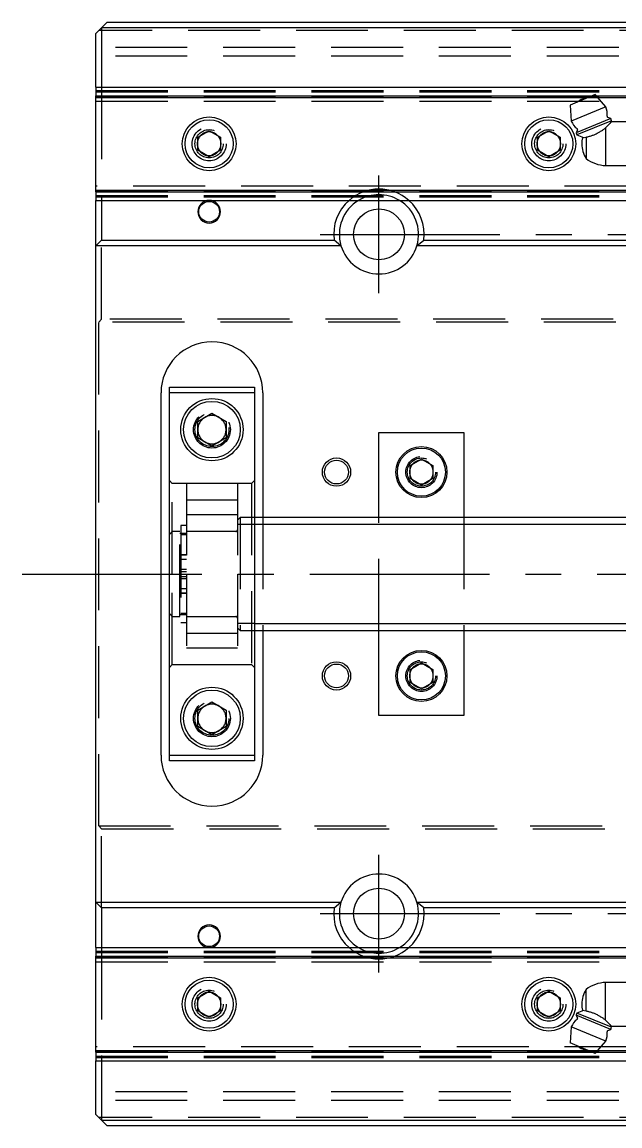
# Model space of a CAD drawing. Extents: x -13 to 622, y -350 to 108.
# Drawn here: x -13 to 92.6, y -97.5 to 97.5 of the extents above; entities that cross this region are included whole.
import ezdxf

# ---------------------------------------------------------------- set-up
doc = ezdxf.new("R2010")
doc.units = 0
doc.linetypes.add('CENTER', pattern=[50.8, 31.75, -6.35, 6.35, -6.35])
doc.linetypes.add('DASHED', pattern=[19.05, 12.7, -6.35])
doc.layers.get('0').update_dxf_attribs({"linetype": 'CONTINUOUS'})
doc.layers.add('CENTER', color=1, linetype='CENTER')

msp = doc.modelspace()

# ---------------------------------------------------------------- linework, layer by layer
at = {"color": 7, "linetype": 'CONTINUOUS'}
for p, q in [((2, 97.5), (95, 97.5)), ((1, 96.5), (0, 95.5)), ((2, 97.5), (1, 96.5)), ((1, 96.5), (1, 86)), ((95, 96.5), (1, 96.5)), ((0, 86), (0, 95.5)), ((0, 86), (0, 84.48)), ((0, 86), (95, 86)), ((0, 84.48), (87.73, 84.48)), ((0, 84.2), (0, 84.48)), ((0, 67.8), (0, 84.2)), ((0, 84.2), (87.05, 84.2)), ((88.2, 84.68), (83.77, 82.84)), ((90.07, 82.53), (88.2, 84.68)), ((88.37, 84.48), (95, 84.48)), ((88.62, 84.2), (95, 84.2)), ((83.77, 82.84), (83.97, 80)), ((90.07, 82.53), (83.97, 80)), ((90.93, 80.45), (84.83, 77.93)), ((91.08, 80.08), (84.98, 77.56)), ((90.93, 80.45), (90.42, 80.66)), ((90.9, 79.64), (91.08, 80.08)), ((91.08, 80.08), (90.93, 80.45)), ((18, 77.15), (20, 78.31)), ((20, 78.31), (22, 77.15)), ((78, 77.15), (80, 78.31)), ((80, 78.31), (82, 77.15)), ((85.04, 78.44), (84.83, 77.93)), ((88.79, 77.98), (88.91, 78.05)), ((88.91, 78.05), (89.04, 78.12)), ((89.04, 78.12), (89.16, 78.2)), ((89.16, 78.2), (89.28, 78.27)), ((89.28, 78.27), (89.4, 78.35)), ((89.4, 78.35), (89.52, 78.43)), ((89.52, 78.43), (89.63, 78.51)), ((89.63, 78.51), (89.74, 78.59)), ((89.74, 78.59), (89.84, 78.67)), ((89.84, 78.67), (89.95, 78.75)), ((89.95, 78.75), (90.04, 78.83)), ((90.04, 78.83), (91.08, 79.85)), ((90.04, 78.83), (90.04, 72.15)), ((94.04, 79.85), (91.08, 79.85)), ((18, 74.85), (18, 77.15)), ((22, 77.15), (22, 74.85)), ((78, 74.85), (78, 77.15)), ((82, 77.15), (82, 74.85)), ((84.83, 77.93), (84.98, 77.56)), ((84.98, 77.56), (86.1, 77.09)), ((85.94, 77.07), (86.6, 77.18)), ((86.6, 77.18), (86.74, 77.21)), ((86.6, 77.18), (86.6, 73.4)), ((86.74, 77.21), (86.88, 77.24)), ((86.88, 77.24), (87.02, 77.28)), ((87.02, 77.28), (87.17, 77.32)), ((87.17, 77.32), (87.32, 77.36)), ((87.32, 77.36), (87.47, 77.41)), ((87.47, 77.41), (87.6, 77.46)), ((87.6, 77.46), (87.73, 77.5)), ((87.73, 77.5), (87.86, 77.55)), ((87.86, 77.55), (88, 77.61)), ((88, 77.61), (88.13, 77.66)), ((88.13, 77.66), (88.26, 77.72)), ((88.26, 77.72), (88.39, 77.78)), ((88.39, 77.78), (88.52, 77.85)), ((88.52, 77.85), (88.66, 77.91)), ((88.66, 77.91), (88.79, 77.98)), ((20, 73.69), (18, 74.85)), ((22, 74.85), (20, 73.69)), ((80, 73.69), (78, 74.85)), ((82, 74.85), (80, 73.69)), ((90.04, 72.15), (94.04, 72.15)), ((0, 67.52), (0, 67.8)), ((0, 67.8), (95, 67.8)), ((0, 67.52), (0, 66)), ((0, 67.52), (95, 67.52)), ((0, 58), (0, 66)), ((0, 66), (95, 66)), ((1, 66), (1, 59)), ((0, 58), (1, 59)), ((1, 59), (42.06, 59)), ((43.29, 58), (42.06, 59)), ((56.71, 58), (57.94, 59)), ((57.94, 59), (95, 59)), ((0, -58), (0, 58)), ((43.29, 58), (0, 58)), ((95, 58), (56.71, 58)), ((11.5, -32), (11.5, 32)), ((13, 32), (13, 33)), ((13, 33), (28, 33)), ((28, 32), (13, 32)), ((13, -32), (13, 32)), ((28, 33), (28, 32)), ((28, 32), (28, -32)), ((29.5, 32), (29.5, 10)), ((18, 26.94), (20.5, 28.39)), ((20.5, 28.39), (23, 26.94)), ((18, 24.06), (18, 26.94)), ((23, 26.94), (23, 24.06)), ((20.5, 22.61), (18, 24.06)), ((23, 24.06), (20.5, 22.61)), ((50, 10), (50, 25)), ((50, 25), (65, 25)), ((65, 25), (65, 10)), ((55.5, 19.15), (57.5, 20.31)), ((57.5, 20.31), (59.5, 19.15)), ((55.5, 16.85), (55.5, 19.15)), ((59.5, 19.15), (59.5, 16.85)), ((57.5, 15.69), (55.5, 16.85)), ((59.5, 16.85), (57.5, 15.69)), ((95, 10), (28, 10)), ((28, -10), (95, -10)), ((29.5, -10), (29.5, -32)), ((50, -25), (50, -10)), ((65, -10), (65, -25)), ((55.5, -16.85), (57.5, -15.69)), ((55.5, -19.15), (55.5, -16.85)), ((57.5, -15.69), (59.5, -16.85)), ((59.5, -16.85), (59.5, -19.15)), ((57.5, -20.31), (55.5, -19.15)), ((59.5, -19.15), (57.5, -20.31)), ((18, -24.06), (20.5, -22.61)), ((20.5, -22.61), (23, -24.06)), ((18, -26.94), (18, -24.06)), ((23, -24.06), (23, -26.94)), ((65, -25), (50, -25)), ((20.5, -28.39), (18, -26.94)), ((23, -26.94), (20.5, -28.39)), ((13, -32), (28, -32)), ((13, -33), (13, -32)), ((28, -33), (13, -33)), ((28, -32), (28, -33)), ((0, -58), (43.29, -58)), ((1, -59), (0, -58)), ((0, -66), (0, -58)), ((42.06, -59), (43.29, -58)), ((56.71, -58), (95, -58)), ((57.94, -59), (56.71, -58)), ((42.06, -59), (1, -59)), ((1, -59), (1, -66)), ((95, -59), (57.94, -59)), ((0, -66), (0, -67.52)), ((0, -66), (95, -66)), ((0, -67.8), (0, -67.52)), ((0, -67.52), (95, -67.52)), ((0, -84.2), (0, -67.8)), ((0, -67.8), (95, -67.8)), ((18, -74.85), (20, -73.69)), ((20, -73.69), (22, -74.85)), ((78, -74.85), (80, -73.69)), ((80, -73.69), (82, -74.85)), ((86.6, -77.18), (86.6, -73.4)), ((94.04, -72.15), (90.04, -72.15)), ((90.04, -78.83), (90.04, -72.15)), ((18, -77.15), (18, -74.85)), ((22, -74.85), (22, -77.15)), ((78, -77.15), (78, -74.85)), ((82, -74.85), (82, -77.15)), ((20, -78.31), (18, -77.15)), ((22, -77.15), (20, -78.31)), ((80, -78.31), (78, -77.15)), ((82, -77.15), (80, -78.31)), ((84.98, -77.56), (84.83, -77.93)), ((84.83, -77.93), (85.04, -78.44)), ((90.93, -80.45), (84.83, -77.93)), ((86.1, -77.09), (84.98, -77.56)), ((91.08, -80.08), (84.98, -77.56)), ((85.94, -77.07), (86.6, -77.18)), ((86.6, -77.18), (86.73, -77.21)), ((86.73, -77.21), (86.87, -77.24)), ((86.87, -77.24), (87.02, -77.28)), ((87.02, -77.28), (87.16, -77.32)), ((87.16, -77.32), (87.31, -77.36)), ((87.31, -77.36), (87.47, -77.41)), ((87.47, -77.41), (87.59, -77.46)), ((87.59, -77.46), (87.73, -77.5)), ((87.73, -77.5), (87.86, -77.55)), ((87.86, -77.55), (87.99, -77.61)), ((87.99, -77.61), (88.12, -77.66)), ((88.12, -77.66), (88.26, -77.72)), ((88.26, -77.72), (88.39, -77.78)), ((88.39, -77.78), (88.52, -77.84)), ((88.52, -77.84), (88.65, -77.91)), ((88.65, -77.91), (88.78, -77.98)), ((88.78, -77.98), (88.91, -78.05)), ((88.91, -78.05), (89.04, -78.12)), ((89.04, -78.12), (89.16, -78.2)), ((89.16, -78.2), (89.28, -78.27)), ((89.28, -78.27), (89.4, -78.35)), ((89.4, -78.35), (89.52, -78.43)), ((89.52, -78.43), (89.63, -78.51)), ((89.63, -78.51), (89.74, -78.59)), ((89.74, -78.59), (89.84, -78.67)), ((89.84, -78.67), (89.95, -78.75)), ((89.95, -78.75), (90.04, -78.83)), ((90.04, -78.83), (91.08, -79.85)), ((91.08, -80.08), (90.9, -79.64)), ((91.08, -79.85), (94.04, -79.85)), ((83.97, -80), (83.77, -82.84)), ((90.07, -82.53), (83.97, -80)), ((90.42, -80.66), (90.93, -80.45)), ((90.93, -80.45), (91.08, -80.08)), ((88.2, -84.68), (83.77, -82.84)), ((88.2, -84.68), (90.07, -82.53)), ((0, -84.48), (0, -84.2)), ((0, -84.2), (87.05, -84.2)), ((0, -84.48), (0, -86)), ((0, -84.48), (87.73, -84.48)), ((88.37, -84.48), (95, -84.48)), ((88.62, -84.2), (95, -84.2)), ((0, -95.5), (0, -86)), ((0, -86), (95, -86)), ((1, -86), (1, -96.5)), ((0, -95.5), (1, -96.5)), ((1, -96.5), (2, -97.5)), ((1, -96.5), (95, -96.5)), ((95, -97.5), (2, -97.5))]:
    msp.add_line(p, q, dxfattribs=at)
at = {"color": 3, "linetype": 'DASHED'}
for p, q in [((105.2, 96), (0.5, 96)), ((340, 93), (0, 93)), ((340, 91.5), (0, 91.5)), ((1, 86), (1, 66)), ((0, 85.4), (340, 85.4)), ((0, 85.15), (95, 85.15)), ((0, 84.42), (95.5, 84.42)), ((87.05, 84.2), (88.62, 84.2)), ((87.73, 84.48), (88.37, 84.48)), ((0, 83.5), (95.5, 83.5)), ((17.5, 76), (17.53, 76.37)), ((77.5, 76), (77.53, 76.41)), ((95.5, 68.5), (0, 68.5)), ((0, 67.58), (95.5, 67.58)), ((0, 66.85), (95, 66.85)), ((0, 66.6), (340, 66.6)), ((1, 45), (1, 59)), ((1, 45), (0.5, 44.5)), ((339, 45), (1, 45)), ((339.5, 44.5), (0.5, 44.5)), ((0.5, -44.5), (0.5, 44.5)), ((23.48, 25.86), (23.5, 25.5)), ((55, 18), (55.02, 18.3)), ((13.5, 16), (13, 16.5)), ((16, 16), (13.5, 16)), ((13.5, 0), (13.5, 16)), ((25, 16), (16, 16)), ((25, 16), (16, 16)), ((16, 16), (16, 0)), ((27.5, 16), (25, 16)), ((25, 16), (25, 0)), ((28, 16.5), (27.5, 16)), ((27.5, 16), (27.5, -16)), ((25, 13.02), (16, 13.02)), ((25, 10.47), (16, 10.47)), ((25.5, 10), (25, 9.5)), ((28, 10), (25.5, 10)), ((25.5, 10), (25.5, -10)), ((29.5, 10), (29.5, -10)), ((50, -10), (50, 10)), ((65, 10), (65, -10)), ((16, 8.55), (15, 8.55)), ((15, 8.55), (15, -8.55)), ((28, 8.75), (25, 8.75)), ((13.5, 7.5), (13, 7)), ((14.85, 7.5), (13.5, 7.5)), ((14.85, -7.5), (14.85, 7.5)), ((16, 7.15), (14.85, 7.15)), ((16, 6.9), (15, 6.9)), ((24.7, 7.5), (16, 7.5)), ((24.7, 7.5), (16, 7.5)), ((25, 7.5), (24.7, 7.5)), ((16, 3.4), (15, 3.4)), ((15, 3.4), (16, 3.4)), ((16, 2.55), (15, 2.55)), ((13.5, -16), (13.5, 0)), ((15, 0.85), (16, 0.85)), ((15, 0.42), (16, 0.42)), ((16, 0), (16, -16)), ((25, 0), (25, -16)), ((15, -0.43), (16, -0.43)), ((16, -0.85), (15, -0.85)), ((15, -2.55), (16, -2.55)), ((15, -3.4), (16, -3.4)), ((16, -3.4), (15, -3.4)), ((13, -7), (13.5, -7.5)), ((13.5, -7.5), (14.85, -7.5)), ((14.85, -7.15), (16, -7.15)), ((15, -6.9), (16, -6.9)), ((16, -7.5), (24.7, -7.5)), ((16, -7.5), (24.7, -7.5)), ((24.7, -7.5), (25, -7.5)), ((15, -8.55), (16, -8.55)), ((28, -8.75), (25, -8.75)), ((25, -9.5), (25.5, -10)), ((16, -10.47), (25, -10.47)), ((25.5, -10), (28, -10)), ((16, -13.03), (25, -13.03)), ((13, -16.5), (13.5, -16)), ((13.5, -16), (16, -16)), ((16, -16), (25, -16)), ((16, -16), (25, -16)), ((25, -16), (27.5, -16)), ((27.5, -16), (28, -16.5)), ((55, -18), (55.02, -17.7)), ((17.5, -25.5), (17.52, -25.15)), ((0.5, -44.5), (1, -45)), ((0.5, -44.5), (339.5, -44.5)), ((1, -59), (1, -45)), ((1, -45), (339, -45)), ((1, -66), (1, -86)), ((0, -66.6), (340, -66.6)), ((0, -66.85), (95, -66.85)), ((0, -67.58), (95.5, -67.58)), ((0, -68.5), (95.5, -68.5)), ((17.5, -76), (17.53, -75.59)), ((77.5, -76), (77.53, -75.59)), ((95.5, -83.5), (0, -83.5)), ((0, -84.42), (95.5, -84.42)), ((0, -85.15), (95, -85.15)), ((0, -85.4), (340, -85.4)), ((87.05, -84.2), (88.62, -84.2)), ((87.73, -84.48), (88.37, -84.48)), ((340, -91.5), (0, -91.5)), ((340, -93), (0, -93)), ((105.2, -96), (0.5, -96))]:
    msp.add_line(p, q, dxfattribs=at)
at = {"color": 3, "linetype": 'CONTINUOUS'}
for p, q in [((95, 8.75), (28, 8.75)), ((28, -8.75), (95, -8.75))]:
    msp.add_line(p, q, dxfattribs=at)
at = {"color": 7, "linetype": 'CONTINUOUS'}
for centre, radius in [((20, 76), 4.75), ((20, 76), 4.25), ((80, 76), 4.75), ((80, 76), 4.25), ((50, 60), 4.5), ((20.5, 25.5), 5.5), ((20.5, 25.5), 5), ((57.5, 18), 4.5), ((57.5, 18), 4.25), ((42.5, 18), 2.1), ((57.5, -18), 4.5), ((57.5, -18), 4.25), ((42.5, -18), 2.1), ((20.5, -25.5), 5.5), ((20.5, -25.5), 5), ((50, -60), 4.5), ((20, -76), 4.75), ((20, -76), 4.25), ((80, -76), 4.75), ((80, -76), 4.25)]:
    msp.add_circle(centre, radius, dxfattribs=at)
at = {"color": 3, "linetype": 'DASHED'}
for centre, radius in [((20, 76), 3), ((20, 76), 2.5), ((80, 76), 3), ((80, 76), 2.5), ((20.5, 25.5), 3.25), ((20.5, 25.5), 3), ((57.5, 18), 2.75), ((57.5, 18), 2.5), ((57.5, -18), 2.75), ((57.5, -18), 2.5), ((20.5, -25.5), 3.25), ((20.5, -25.5), 3), ((20, -76), 3), ((20, -76), 2.5), ((80, -76), 3), ((80, -76), 2.5)]:
    msp.add_circle(centre, radius, dxfattribs=at)
at = {"color": 3, "linetype": 'CONTINUOUS'}
for centre, radius in [((20, 64), 1.83), ((42.5, 18), 2.5), ((42.5, -18), 2.5), ((20, -64), 1.83)]:
    msp.add_circle(centre, radius, dxfattribs=at)
at = {"color": 7, "linetype": 'CONTINUOUS'}
for centre, radius, start, end in [((87.15, 80.95), 3.2, 112.5, 130.7094), ((87.15, 80.95), 3.2, 94.2906, 112.5), ((87.02, 81.27), 3.3, 353.1639, 22.4998), ((87.02, 81.27), 3.3, 202.5002, 231.8361), ((90.49, 80.85), 0.2, 173.1612, 247.4985), ((84.86, 78.51), 0.2, 337.5015, 51.8388), ((90.52, 76), 4.7, 166.8211, 179.9998), ((90.52, 76), 4.7, 180.0002, 213.5861), ((90.27, 78.15), 6, 232.2738, 267.8214), ((20, 64), 2, 180, 90), ((20, 64), 2, 90, 180), ((50, 60), 8, 131.4096, 187.1808), ((50, 60), 7, 121.0027, 196.6015), ((50, 60), 7, 343.3985, 58.9973), ((50, 60), 8, 352.8192, 48.5904), ((50, 60), 7, 196.6015, 343.3985), ((20.5, 32), 9, 0, 180), ((20.5, -32), 9, 180, 0), ((50, -60), 7, 16.6015, 163.3985), ((50, -60), 7, 163.3985, 238.9973), ((50, -60), 7, 301.0027, 16.6015), ((50, -60), 8, 172.8192, 228.5904), ((50, -60), 8, 311.4096, 7.1808), ((20, -64), 2, 270, 180), ((20, -64), 2, 180, 270), ((90.52, -76), 4.7, 146.4139, 179.9998), ((90.27, -78.15), 6, 92.1786, 127.7262), ((90.52, -76), 4.7, 180.0002, 193.1788), ((87.02, -81.27), 3.3, 128.1639, 157.4998), ((84.86, -78.51), 0.2, 308.1612, 22.4985), ((87.02, -81.27), 3.3, 337.5002, 6.8361), ((90.49, -80.85), 0.2, 112.5015, 186.8388), ((87.15, -80.95), 3.2, 229.2906, 247.5), ((87.15, -80.95), 3.2, 247.5, 265.7094)]:
    msp.add_arc(centre, radius, start, end, dxfattribs=at)
at = {"color": 3, "linetype": 'DASHED'}
for centre, radius, start, end in [((20, 76), 2.1, 102.2472, 137.7528), ((20, 76), 2.1, 77.7528, 102.2472), ((20, 76), 2.1, 42.2472, 77.7528), ((80, 76), 2.1, 102.2472, 137.7528), ((80, 76), 2.1, 77.7528, 102.2472), ((80, 76), 2.1, 42.2472, 77.7528), ((20, 76), 2.1, 162.2472, 180), ((20, 76), 2.1, 137.7528, 162.2472), ((20, 76), 2.1, 17.7528, 42.2472), ((20, 76), 2.1, 342.2472, 17.7528), ((80, 76), 2.1, 162.2472, 180), ((80, 76), 2.1, 137.7528, 162.2472), ((80, 76), 2.1, 17.7528, 42.2472), ((80, 76), 2.1, 342.2472, 17.7528), ((20, 76), 2.1, 180, 197.7528), ((20, 76), 2.1, 197.7528, 222.2472), ((20, 76), 2.1, 222.2472, 257.7528), ((20, 76), 2.1, 282.2472, 317.7528), ((20, 76), 2.1, 317.7528, 342.2472), ((80, 76), 2.1, 180, 197.7528), ((80, 76), 2.1, 197.7528, 222.2472), ((80, 76), 2.1, 222.2472, 257.7528), ((80, 76), 2.1, 282.2472, 317.7528), ((80, 76), 2.1, 317.7528, 342.2472), ((20, 76), 2.1, 257.7528, 282.2472), ((80, 76), 2.1, 257.7528, 282.2472), ((50, 60), 8, 48.5904, 131.4096), ((50, 60), 7, 58.9973, 121.0027), ((20.5, 25.5), 2.5, 120, 180), ((20.5, 25.5), 2.5, 60, 120), ((20.5, 25.5), 2.5, 0, 60), ((20.5, 25.5), 2.5, 180, 240), ((20.5, 25.5), 2.5, 300, 0), ((20.5, 25.5), 2.5, 240, 300), ((57.5, 18), 2.1, 102.2472, 137.7528), ((57.5, 18), 2.1, 77.7528, 102.2472), ((57.5, 18), 2.1, 42.2472, 77.7528), ((57.5, 18), 2.1, 162.2472, 180), ((57.5, 18), 2.1, 180, 197.7528), ((57.5, 18), 2.1, 137.7528, 162.2472), ((57.5, 18), 2.1, 17.7528, 42.2472), ((57.5, 18), 2.1, 342.2472, 17.7528), ((57.5, 18), 2.1, 197.7528, 222.2472), ((57.5, 18), 2.1, 222.2472, 257.7528), ((57.5, 18), 2.1, 257.7528, 282.2472), ((57.5, 18), 2.1, 282.2472, 317.7528), ((57.5, 18), 2.1, 317.7528, 342.2472), ((24.7, 7.8), 0.3, 270, 360), ((24.7, -7.8), 0.3, 0, 90), ((57.5, -18), 2.1, 162.2472, 180), ((57.5, -18), 2.1, 137.7528, 162.2472), ((57.5, -18), 2.1, 102.2472, 137.7528), ((57.5, -18), 2.1, 77.7528, 102.2472), ((57.5, -18), 2.1, 42.2472, 77.7528), ((57.5, -18), 2.1, 17.7528, 42.2472), ((57.5, -18), 2.1, 342.2472, 17.7528), ((57.5, -18), 2.1, 180, 197.7528), ((57.5, -18), 2.1, 197.7528, 222.2472), ((57.5, -18), 2.1, 222.2472, 257.7528), ((57.5, -18), 2.1, 282.2472, 317.7528), ((57.5, -18), 2.1, 317.7528, 342.2472), ((57.5, -18), 2.1, 257.7528, 282.2472), ((20.5, -25.5), 2.5, 120, 180), ((20.5, -25.5), 2.5, 60, 120), ((20.5, -25.5), 2.5, 0, 60), ((20.5, -25.5), 2.5, 180, 240), ((20.5, -25.5), 2.5, 300, 0), ((20.5, -25.5), 2.5, 240, 300), ((50, -60), 8, 228.5904, 311.4096), ((50, -60), 7, 238.9973, 301.0027), ((20, -76), 2.1, 102.2472, 137.7528), ((20, -76), 2.1, 77.7528, 102.2472), ((20, -76), 2.1, 42.2472, 77.7528), ((80, -76), 2.1, 102.2472, 137.7528), ((80, -76), 2.1, 77.7528, 102.2472), ((80, -76), 2.1, 42.2472, 77.7528), ((20, -76), 2.1, 162.2472, 180), ((20, -76), 2.1, 180, 197.7528), ((20, -76), 2.1, 137.7528, 162.2472), ((20, -76), 2.1, 17.7528, 42.2472), ((20, -76), 2.1, 342.2472, 17.7528), ((80, -76), 2.1, 162.2472, 180), ((80, -76), 2.1, 180, 197.7528), ((80, -76), 2.1, 137.7528, 162.2472), ((80, -76), 2.1, 17.7528, 42.2472), ((80, -76), 2.1, 342.2472, 17.7528), ((20, -76), 2.1, 197.7528, 222.2472), ((20, -76), 2.1, 222.2472, 257.7528), ((20, -76), 2.1, 282.2472, 317.7528), ((20, -76), 2.1, 317.7528, 342.2472), ((80, -76), 2.1, 197.7528, 222.2472), ((80, -76), 2.1, 222.2472, 257.7528), ((80, -76), 2.1, 282.2472, 317.7528), ((80, -76), 2.1, 317.7528, 342.2472), ((20, -76), 2.1, 257.7528, 282.2472), ((80, -76), 2.1, 257.7528, 282.2472)]:
    msp.add_arc(centre, radius, start, end, dxfattribs=at)
at = {"layer": 'CENTER', "color": 1, "linetype": 'CENTER'}
for p, q in [((50, 49.6), (50, 70.4)), ((39.6, 60), (279.6, 60)), ((-13.04, 0), (409.02, 0)), ((50, -70.4), (50, -49.6)), ((39.6, -60), (279.6, -60))]:
    msp.add_line(p, q, dxfattribs=at)

doc.saveas('drawing.dxf')
